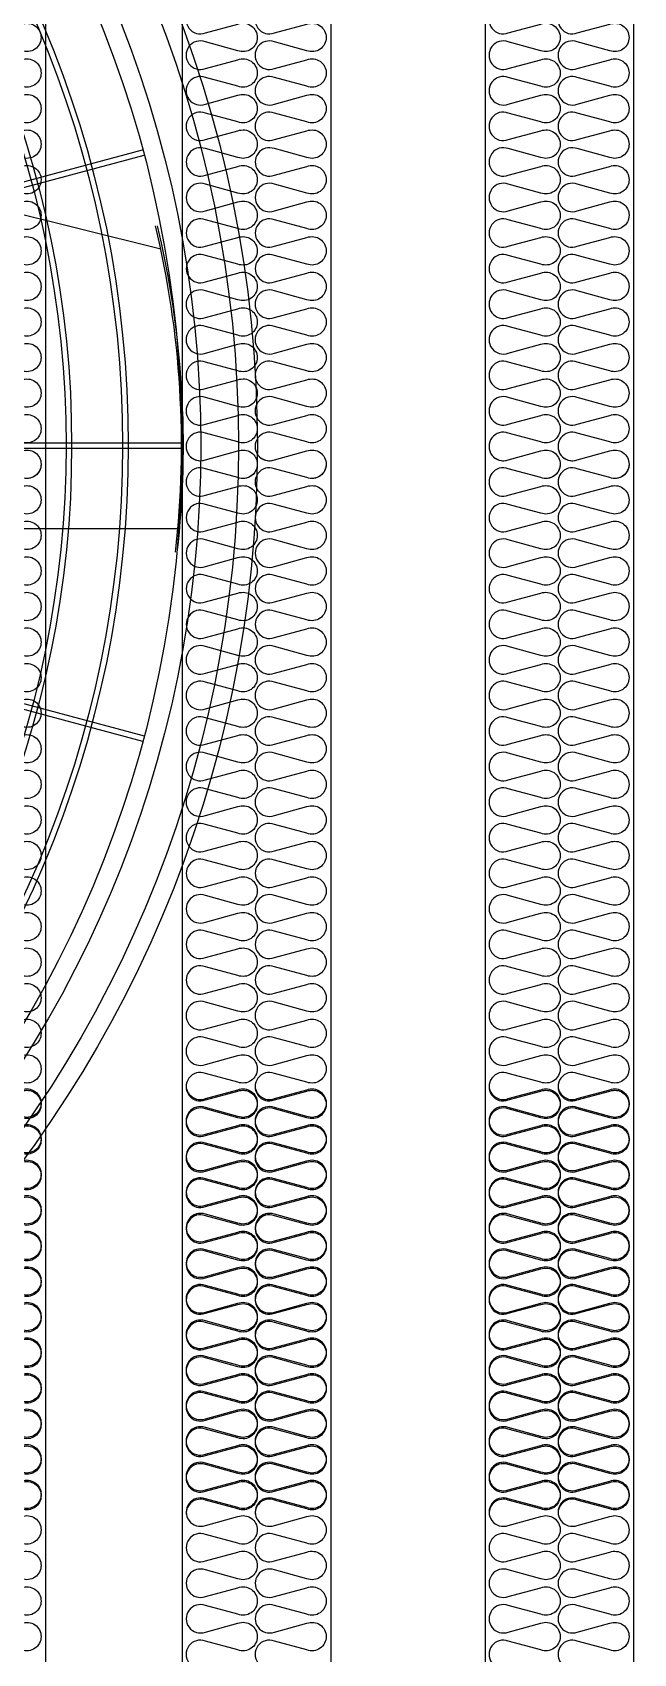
# Model space of a CAD drawing. Header units: millimetres. Extents: x 1723 to 33835, y 1764 to 24472.
# Drawn here: x 8223 to 8830, y 10073 to 11710 of the extents above; entities that cross this region are included whole.
import ezdxf

# ---------------------------------------------------------------- set-up
doc = ezdxf.new("R2010")
doc.units = ezdxf.units.MM
for name, color, linetype in [('LINE', 7, 'Continuous'), ('SMS', 220, 'Continuous'), ('냉각탑', 4, 'Continuous')]:
    doc.layers.add(name, color=color, linetype=linetype)

# ---------------------------------------------------------------- blocks, each defined once
blk = doc.blocks.new('A$C1FB73ED1')
for p, q in [((1340, 1299.2), (2438.3, 1593.5)), ((1341.6, 1293.4), (2439.9, 1587.7)), ((1342.9, 1283), (2480, 1283)), ((1342.9, 1277), (2480, 1277)), ((1340, 1260.8), (2438.3, 966.5)), ((1341.6, 1266.6), (2439.9, 972.3))]:
    blk.add_line(p, q)
for radius in [1280, 1260, 1220, 1200]:
    blk.add_circle((1280, 1280), radius)
at = {"ltscale": 5}
for radius in [1143, 1137, 1083, 1077]:
    blk.add_circle((1280, 1280), radius, dxfattribs=at)
at = {"layer": 'LINE', "color": 7}
for p, q in [((2111.5, 1574.8), (2457.5, 1488.5)), ((2475.6, 1191.8), (1567, 1191.8))]:
    blk.add_line(p, q, dxfattribs=at)
for radius, start, end in [(998, 353.4876, 13.487), (1000, 353.5007, 13.4595)]:
    blk.add_arc((1481.5, 1280), radius, start, end, dxfattribs=at)
blk = doc.blocks.new('3')
at = {"color": 7}
for p, q in [((8236.4, 13129.5), (8236.4, 9651.5)), ((8374.4, 13129.5), (8374.4, 9651.5)), ((8524.4, 13129.5), (8524.4, 9651.5)), ((8680.4, 13129.5), (8680.4, 9651.5)), ((8830.4, 13129.5), (8830.4, 9651.5))]:
    blk.add_line(p, q, dxfattribs=at)
at = {"layer": 'SMS', "color": 5, "elevation": 0}
for points in [[(8212.4, 11717.9, -0.524856), (8231.8, 11704.5, -0.524856), (8212.4, 11691.1)], [(8212.4, 11682, -0.524856), (8231.8, 11668.6, -0.524856), (8212.4, 11655.2)], [(8212.4, 11646.1, -0.524856), (8231.8, 11632.7, -0.524856), (8212.4, 11619.2)], [(8212.4, 11610.2, -0.524856), (8231.8, 11596.8, -0.524856), (8212.4, 11583.3)], [(8212.4, 11574.3, -0.524856), (8231.8, 11560.9, -0.524856), (8212.4, 11547.4)], [(8212.4, 11538.4, -0.524856), (8231.8, 11524.9, -0.524856), (8212.4, 11511.5)], [(8212.4, 11502.5, -0.524856), (8231.8, 11489, -0.524856), (8212.4, 11475.6)], [(8212.4, 11466.6, -0.524856), (8231.8, 11453.1, -0.524856), (8212.4, 11439.7)], [(8212.4, 11430.6, -0.524856), (8231.8, 11417.2, -0.524856), (8212.4, 11403.8)], [(8212.4, 11394.7, -0.524856), (8231.8, 11381.3, -0.524856), (8212.4, 11367.9)], [(8212.4, 11358.8, -0.524856), (8231.8, 11345.4, -0.524856), (8212.4, 11332)], [(8212.4, 11322.9, -0.524856), (8231.8, 11309.5, -0.524856), (8212.4, 11296.1)], [(8212.4, 11287, -0.524856), (8231.8, 11273.6, -0.417249), (8217.3, 11259.2)], [(8397.8, 11735.9, 1.449198), (8397.8, 11709), (8430.7, 11717.9, -0.524856), (8450.2, 11704.5, -0.524856), (8430.7, 11691.1), (8397.8, 11700, 1.449198), (8397.8, 11673.1), (8430.7, 11682, -0.524856), (8450.2, 11668.6, -0.524856), (8430.7, 11655.2), (8397.8, 11664.1, 1.449198), (8397.8, 11637.2), (8430.7, 11646.1, -0.524856), (8450.2, 11632.7, -0.524856), (8430.7, 11619.2), (8397.8, 11628.2, 1.449198), (8397.8, 11601.3), (8430.7, 11610.2, -0.524856), (8450.2, 11596.8, -0.524856), (8430.7, 11583.3), (8397.8, 11592.2, 1.449198), (8397.8, 11565.4), (8430.7, 11574.3, -0.524856), (8450.2, 11560.9, -0.524856), (8430.7, 11547.4), (8397.8, 11556.3, 1.449198), (8397.8, 11529.5), (8430.7, 11538.4, -0.524856), (8450.2, 11524.9, -0.524856), (8430.7, 11511.5), (8397.8, 11520.4, 1.449198), (8397.8, 11493.6), (8430.7, 11502.5, -0.524856), (8450.2, 11489, -0.524856), (8430.7, 11475.6), (8397.8, 11484.5, 1.449198), (8397.8, 11457.7), (8430.7, 11466.6, -0.524856), (8450.2, 11453.1, -0.524856), (8430.7, 11439.7), (8397.8, 11448.6, 1.449198), (8397.8, 11421.7), (8430.7, 11430.6, -0.524856), (8450.2, 11417.2, -0.524856), (8430.7, 11403.8), (8397.8, 11412.7, 1.449198), (8397.8, 11385.8), (8430.7, 11394.7, -0.524856), (8450.2, 11381.3, -0.524856), (8430.7, 11367.9), (8397.8, 11376.8, 1.449198), (8397.8, 11349.9), (8430.7, 11358.8, -0.524856), (8450.2, 11345.4, -0.524856), (8430.7, 11332), (8397.8, 11340.9, 1.449198), (8397.8, 11314), (8430.7, 11322.9, -0.524856), (8450.2, 11309.5, -0.524856), (8430.7, 11296.1), (8397.8, 11305, 1.449198), (8397.8, 11278.1), (8430.7, 11287, -0.524856), (8450.2, 11273.6, -0.417249), (8435.7, 11259.2)], [(8467.5, 11735.9, 1.449198), (8467.5, 11709), (8500.4, 11717.9, -0.524856), (8519.8, 11704.5, -0.524856), (8500.4, 11691.1), (8467.5, 11700, 1.449198), (8467.5, 11673.1), (8500.4, 11682, -0.524856), (8519.8, 11668.6, -0.524856), (8500.4, 11655.2), (8467.5, 11664.1, 1.449198), (8467.5, 11637.2), (8500.4, 11646.1, -0.524856), (8519.8, 11632.7, -0.524856), (8500.4, 11619.2), (8467.5, 11628.2, 1.449198), (8467.5, 11601.3), (8500.4, 11610.2, -0.524856), (8519.8, 11596.8, -0.524856), (8500.4, 11583.3), (8467.5, 11592.2, 1.449198), (8467.5, 11565.4), (8500.4, 11574.3, -0.524856), (8519.8, 11560.9, -0.524856), (8500.4, 11547.4), (8467.5, 11556.3, 1.449198), (8467.5, 11529.5), (8500.4, 11538.4, -0.524856), (8519.8, 11524.9, -0.524856), (8500.4, 11511.5), (8467.5, 11520.4, 1.449198), (8467.5, 11493.6), (8500.4, 11502.5, -0.524856), (8519.8, 11489, -0.524856), (8500.4, 11475.6), (8467.5, 11484.5, 1.449198), (8467.5, 11457.7), (8500.4, 11466.6, -0.524856), (8519.8, 11453.1, -0.524856), (8500.4, 11439.7), (8467.5, 11448.6, 1.449198), (8467.5, 11421.7), (8500.4, 11430.6, -0.524856), (8519.8, 11417.2, -0.524856), (8500.4, 11403.8), (8467.5, 11412.7, 1.449198), (8467.5, 11385.8), (8500.4, 11394.7, -0.524856), (8519.8, 11381.3, -0.524856), (8500.4, 11367.9), (8467.5, 11376.8, 1.449198), (8467.5, 11349.9), (8500.4, 11358.8, -0.524856), (8519.8, 11345.4, -0.524856), (8500.4, 11332), (8467.5, 11340.9, 1.449198), (8467.5, 11314), (8500.4, 11322.9, -0.524856), (8519.8, 11309.5, -0.524856), (8500.4, 11296.1), (8467.5, 11305, 1.449198), (8467.5, 11278.1), (8500.4, 11287, -0.524856), (8519.8, 11273.6, -0.417249), (8505.3, 11259.2)], [(8703.8, 11735.9, 1.449198), (8703.8, 11709), (8736.7, 11717.9, -0.524856), (8756.2, 11704.5, -0.524856), (8736.7, 11691.1), (8703.8, 11700, 1.449198), (8703.8, 11673.1), (8736.7, 11682, -0.524856), (8756.2, 11668.6, -0.524856), (8736.7, 11655.2), (8703.8, 11664.1, 1.449198), (8703.8, 11637.2), (8736.7, 11646.1, -0.524856), (8756.2, 11632.7, -0.524856), (8736.7, 11619.2), (8703.8, 11628.2, 1.449198), (8703.8, 11601.3), (8736.7, 11610.2, -0.524856), (8756.2, 11596.8, -0.524856), (8736.7, 11583.3), (8703.8, 11592.2, 1.449198), (8703.8, 11565.4), (8736.7, 11574.3, -0.524856), (8756.2, 11560.9, -0.524856), (8736.7, 11547.4), (8703.8, 11556.3, 1.449198), (8703.8, 11529.5), (8736.7, 11538.4, -0.524856), (8756.2, 11524.9, -0.524856), (8736.7, 11511.5), (8703.8, 11520.4, 1.449198), (8703.8, 11493.6), (8736.7, 11502.5, -0.524856), (8756.2, 11489, -0.524856), (8736.7, 11475.6), (8703.8, 11484.5, 1.449198), (8703.8, 11457.7), (8736.7, 11466.6, -0.524856), (8756.2, 11453.1, -0.524856), (8736.7, 11439.7), (8703.8, 11448.6, 1.449198), (8703.8, 11421.7), (8736.7, 11430.6, -0.524856), (8756.2, 11417.2, -0.524856), (8736.7, 11403.8), (8703.8, 11412.7, 1.449198), (8703.8, 11385.8), (8736.7, 11394.7, -0.524856), (8756.2, 11381.3, -0.524856), (8736.7, 11367.9), (8703.8, 11376.8, 1.449198), (8703.8, 11349.9), (8736.7, 11358.8, -0.524856), (8756.2, 11345.4, -0.524856), (8736.7, 11332), (8703.8, 11340.9, 1.449198), (8703.8, 11314), (8736.7, 11322.9, -0.524856), (8756.2, 11309.5, -0.524856), (8736.7, 11296.1), (8703.8, 11305, 1.449198), (8703.8, 11278.1), (8736.7, 11287, -0.524856), (8756.2, 11273.6, -0.417249), (8741.7, 11259.2)], [(8773.5, 11735.9, 1.449198), (8773.5, 11709), (8806.4, 11717.9, -0.524856), (8825.8, 11704.5, -0.524856), (8806.4, 11691.1), (8773.5, 11700, 1.449198), (8773.5, 11673.1), (8806.4, 11682, -0.524856), (8825.8, 11668.6, -0.524856), (8806.4, 11655.2), (8773.5, 11664.1, 1.449198), (8773.5, 11637.2), (8806.4, 11646.1, -0.524856), (8825.8, 11632.7, -0.524856), (8806.4, 11619.2), (8773.5, 11628.2, 1.449198), (8773.5, 11601.3), (8806.4, 11610.2, -0.524856), (8825.8, 11596.8, -0.524856), (8806.4, 11583.3), (8773.5, 11592.2, 1.449198), (8773.5, 11565.4), (8806.4, 11574.3, -0.524856), (8825.8, 11560.9, -0.524856), (8806.4, 11547.4), (8773.5, 11556.3, 1.449198), (8773.5, 11529.5), (8806.4, 11538.4, -0.524856), (8825.8, 11524.9, -0.524856), (8806.4, 11511.5), (8773.5, 11520.4, 1.449198), (8773.5, 11493.6), (8806.4, 11502.5, -0.524856), (8825.8, 11489, -0.524856), (8806.4, 11475.6), (8773.5, 11484.5, 1.449198), (8773.5, 11457.7), (8806.4, 11466.6, -0.524856), (8825.8, 11453.1, -0.524856), (8806.4, 11439.7), (8773.5, 11448.6, 1.449198), (8773.5, 11421.7), (8806.4, 11430.6, -0.524856), (8825.8, 11417.2, -0.524856), (8806.4, 11403.8), (8773.5, 11412.7, 1.449198), (8773.5, 11385.8), (8806.4, 11394.7, -0.524856), (8825.8, 11381.3, -0.524856), (8806.4, 11367.9), (8773.5, 11376.8, 1.449198), (8773.5, 11349.9), (8806.4, 11358.8, -0.524856), (8825.8, 11345.4, -0.524856), (8806.4, 11332), (8773.5, 11340.9, 1.449198), (8773.5, 11314), (8806.4, 11322.9, -0.524856), (8825.8, 11309.5, -0.524856), (8806.4, 11296.1), (8773.5, 11305, 1.449198), (8773.5, 11278.1), (8806.4, 11287, -0.524856), (8825.8, 11273.6, -0.417249), (8811.3, 11259.2)], [(8212.4, 11287, -0.524856), (8231.8, 11273.6, -0.524856), (8212.4, 11260.1)], [(8212.4, 11251.1, -0.524856), (8231.8, 11237.7, -0.524856), (8212.4, 11224.2)], [(8212.4, 11215.2, -0.524856), (8231.8, 11201.8, -0.524856), (8212.4, 11188.3)], [(8212.4, 11179.3, -0.524856), (8231.8, 11165.8, -0.524856), (8212.4, 11152.4)], [(8212.4, 11143.4, -0.524856), (8231.8, 11129.9, -0.524856), (8212.4, 11116.5)], [(8212.4, 11107.5, -0.524856), (8231.8, 11094, -0.524856), (8212.4, 11080.6)], [(8212.4, 11071.5, -0.524856), (8231.8, 11058.1, -0.524856), (8212.4, 11044.7)], [(8212.4, 11035.6, -0.524856), (8231.8, 11022.2, -0.524856), (8212.4, 11008.8)], [(8212.4, 10999.7, -0.524856), (8231.8, 10986.3, -0.524856), (8212.4, 10972.9)], [(8212.4, 10963.8, -0.524856), (8231.8, 10950.4, -0.524856), (8212.4, 10937)], [(8212.4, 10927.9, -0.524856), (8231.8, 10914.5, -0.524856), (8212.4, 10901)], [(8212.4, 10892, -0.524856), (8231.8, 10878.6, -0.524856), (8212.4, 10865.1)], [(8212.4, 10856.1, -0.524856), (8231.8, 10842.7, -0.524856), (8212.4, 10829.2)], [(8212.4, 10820.2, -0.524856), (8231.8, 10806.7, -0.524856), (8212.4, 10793.3)], [(8212.4, 10784.3, -0.524856), (8231.8, 10770.8, -0.524856), (8212.4, 10757.4)], [(8212.4, 10748.4, -0.524856), (8231.8, 10734.9, -0.524856), (8212.4, 10721.5)], [(8212.4, 10712.4, -0.524856), (8231.8, 10699, -0.524856), (8212.4, 10685.6)], [(8212.4, 10676.5, -0.524856), (8231.8, 10663.1, -0.524856), (8212.4, 10649.7)], [(8212.4, 10640.6, -0.524856), (8231.8, 10627.2, -0.524856), (8212.4, 10613.8)], [(8212.4, 10604.7, -0.524856), (8231.8, 10591.3, -0.524856), (8212.4, 10577.9)], [(8212.4, 10568.8, -0.524856), (8231.8, 10555.4, -0.524856), (8212.4, 10541.9)], [(8212.4, 10532.9, -0.524856), (8231.8, 10519.5, -0.524856), (8212.4, 10506)], [(8212.4, 10497, -0.524856), (8231.8, 10483.6, -0.524856), (8212.4, 10470.1)], [(8212.4, 10461.1, -0.524856), (8231.8, 10447.6, -0.524856), (8212.4, 10434.2)], [(8212.4, 10425.2, -0.524856), (8231.8, 10411.7, -0.524856), (8212.4, 10398.3)], [(8212.4, 10389.3, -0.524856), (8231.8, 10375.8, -0.524856), (8212.4, 10362.4)], [(8212.4, 10353.3, -0.524856), (8231.8, 10339.9, -0.524856), (8212.4, 10326.5)], [(8212.4, 10317.4, -0.524856), (8231.8, 10304, -0.524856), (8212.4, 10290.6)], [(8212.4, 10281.5, -0.524856), (8231.8, 10268.1, -0.524856), (8212.4, 10254.7)], [(8378.8, 11287.9, 0.446849), (8397.8, 11278.1), (8430.7, 11287, -0.524856), (8450.2, 11273.6, -0.524856), (8430.7, 11260.1), (8397.8, 11269.1, 1.449198), (8397.8, 11242.2), (8430.7, 11251.1, -0.524856), (8450.2, 11237.7, -0.524856), (8430.7, 11224.2), (8397.8, 11233.1, 1.449198), (8397.8, 11206.3), (8430.7, 11215.2, -0.524856), (8450.2, 11201.8, -0.524856), (8430.7, 11188.3), (8397.8, 11197.2, 1.449198), (8397.8, 11170.4), (8430.7, 11179.3, -0.524856), (8450.2, 11165.8, -0.524856), (8430.7, 11152.4), (8397.8, 11161.3, 1.449198), (8397.8, 11134.5), (8430.7, 11143.4, -0.524856), (8450.2, 11129.9, -0.524856), (8430.7, 11116.5), (8397.8, 11125.4, 1.449198), (8397.8, 11098.6), (8430.7, 11107.5, -0.524856), (8450.2, 11094, -0.524856), (8430.7, 11080.6), (8397.8, 11089.5, 1.449198), (8397.8, 11062.6), (8430.7, 11071.5, -0.524856), (8450.2, 11058.1, -0.524856), (8430.7, 11044.7), (8397.8, 11053.6, 1.449198), (8397.8, 11026.7), (8430.7, 11035.6, -0.524856), (8450.2, 11022.2, -0.524856), (8430.7, 11008.8), (8397.8, 11017.7, 1.449198), (8397.8, 10990.8), (8430.7, 10999.7, -0.524856), (8450.2, 10986.3, -0.524856), (8430.7, 10972.9), (8397.8, 10981.8, 1.449198), (8397.8, 10954.9), (8430.7, 10963.8, -0.524856), (8450.2, 10950.4, -0.524856), (8430.7, 10937), (8397.8, 10945.9, 1.449198), (8397.8, 10919), (8430.7, 10927.9, -0.524856), (8450.2, 10914.5, -0.524856), (8430.7, 10901), (8397.8, 10910, 1.449198), (8397.8, 10883.1), (8430.7, 10892, -0.524856), (8450.2, 10878.6, -0.524856), (8430.7, 10865.1), (8397.8, 10874, 1.449198), (8397.8, 10847.2), (8430.7, 10856.1, -0.524856), (8450.2, 10842.7, -0.524856), (8430.7, 10829.2), (8397.8, 10838.1, 1.449198), (8397.8, 10811.3), (8430.7, 10820.2, -0.524856), (8450.2, 10806.7, -0.524856), (8430.7, 10793.3), (8397.8, 10802.2, 1.449198), (8397.8, 10775.4), (8430.7, 10784.3, -0.524856), (8450.2, 10770.8, -0.524856), (8430.7, 10757.4), (8397.8, 10766.3, 1.449198), (8397.8, 10739.5), (8430.7, 10748.4, -0.524856), (8450.2, 10734.9, -0.524856), (8430.7, 10721.5), (8397.8, 10730.4, 1.449198), (8397.8, 10703.5), (8430.7, 10712.4, -0.524856), (8450.2, 10699, -0.524856), (8430.7, 10685.6), (8397.8, 10694.5, 1.449198), (8397.8, 10667.6), (8430.7, 10676.5, -0.524856), (8450.2, 10663.1, -0.524856), (8430.7, 10649.7), (8397.8, 10658.6, 1.449198), (8397.8, 10631.7), (8430.7, 10640.6, -0.524856), (8450.2, 10627.2, -0.524856), (8430.7, 10613.8), (8397.8, 10622.7, 1.449198), (8397.8, 10595.8), (8430.7, 10604.7, -0.524856), (8450.2, 10591.3, -0.524856), (8430.7, 10577.9), (8397.8, 10586.8, 1.449198), (8397.8, 10559.9), (8430.7, 10568.8, -0.524856), (8450.2, 10555.4, -0.524856), (8430.7, 10541.9), (8397.8, 10550.9, 1.449198), (8397.8, 10524), (8430.7, 10532.9, -0.524856), (8450.2, 10519.5, -0.524856), (8430.7, 10506), (8397.8, 10514.9, 1.449198), (8397.8, 10488.1), (8430.7, 10497, -0.524856), (8450.2, 10483.6, -0.524856), (8430.7, 10470.1), (8397.8, 10479, 1.449198), (8397.8, 10452.2), (8430.7, 10461.1, -0.524856), (8450.2, 10447.6, -0.524856), (8430.7, 10434.2), (8397.8, 10443.1, 1.449198), (8397.8, 10416.3), (8430.7, 10425.2, -0.524856), (8450.2, 10411.7, -0.524856), (8430.7, 10398.3), (8397.8, 10407.2, 1.449198), (8397.8, 10380.4), (8430.7, 10389.3, -0.524856), (8450.2, 10375.8, -0.524856), (8430.7, 10362.4), (8397.8, 10371.3, 1.449198), (8397.8, 10344.4), (8430.7, 10353.3, -0.524856), (8450.2, 10339.9, -0.524856), (8430.7, 10326.5), (8397.8, 10335.4, 1.449198), (8397.8, 10308.5), (8430.7, 10317.4, -0.524856), (8450.2, 10304, -0.524856), (8430.7, 10290.6), (8397.8, 10299.5, 1.449198), (8397.8, 10272.6), (8430.7, 10281.5, -0.524856), (8450.2, 10268.1, -0.524856), (8430.7, 10254.7), (8397.8, 10263.6, 0.440524), (8378.9, 10254, 0.440524)], [(8448.5, 11287.9, 0.446849), (8467.5, 11278.1), (8500.4, 11287, -0.524856), (8519.8, 11273.6, -0.524856), (8500.4, 11260.1), (8467.5, 11269.1, 1.449198), (8467.5, 11242.2), (8500.4, 11251.1, -0.524856), (8519.8, 11237.7, -0.524856), (8500.4, 11224.2), (8467.5, 11233.1, 1.449198), (8467.5, 11206.3), (8500.4, 11215.2, -0.524856), (8519.8, 11201.8, -0.524856), (8500.4, 11188.3), (8467.5, 11197.2, 1.449198), (8467.5, 11170.4), (8500.4, 11179.3, -0.524856), (8519.8, 11165.8, -0.524856), (8500.4, 11152.4), (8467.5, 11161.3, 1.449198), (8467.5, 11134.5), (8500.4, 11143.4, -0.524856), (8519.8, 11129.9, -0.524856), (8500.4, 11116.5), (8467.5, 11125.4, 1.449198), (8467.5, 11098.6), (8500.4, 11107.5, -0.524856), (8519.8, 11094, -0.524856), (8500.4, 11080.6), (8467.5, 11089.5, 1.449198), (8467.5, 11062.6), (8500.4, 11071.5, -0.524856), (8519.8, 11058.1, -0.524856), (8500.4, 11044.7), (8467.5, 11053.6, 1.449198), (8467.5, 11026.7), (8500.4, 11035.6, -0.524856), (8519.8, 11022.2, -0.524856), (8500.4, 11008.8), (8467.5, 11017.7, 1.449198), (8467.5, 10990.8), (8500.4, 10999.7, -0.524856), (8519.8, 10986.3, -0.524856), (8500.4, 10972.9), (8467.5, 10981.8, 1.449198), (8467.5, 10954.9), (8500.4, 10963.8, -0.524856), (8519.8, 10950.4, -0.524856), (8500.4, 10937), (8467.5, 10945.9, 1.449198), (8467.5, 10919), (8500.4, 10927.9, -0.524856), (8519.8, 10914.5, -0.524856), (8500.4, 10901), (8467.5, 10910, 1.449198), (8467.5, 10883.1), (8500.4, 10892, -0.524856), (8519.8, 10878.6, -0.524856), (8500.4, 10865.1), (8467.5, 10874, 1.449198), (8467.5, 10847.2), (8500.4, 10856.1, -0.524856), (8519.8, 10842.7, -0.524856), (8500.4, 10829.2), (8467.5, 10838.1, 1.449198), (8467.5, 10811.3), (8500.4, 10820.2, -0.524856), (8519.8, 10806.7, -0.524856), (8500.4, 10793.3), (8467.5, 10802.2, 1.449198), (8467.5, 10775.4), (8500.4, 10784.3, -0.524856), (8519.8, 10770.8, -0.524856), (8500.4, 10757.4), (8467.5, 10766.3, 1.449198), (8467.5, 10739.5), (8500.4, 10748.4, -0.524856), (8519.8, 10734.9, -0.524856), (8500.4, 10721.5), (8467.5, 10730.4, 1.449198), (8467.5, 10703.5), (8500.4, 10712.4, -0.524856), (8519.8, 10699, -0.524856), (8500.4, 10685.6), (8467.5, 10694.5, 1.449198), (8467.5, 10667.6), (8500.4, 10676.5, -0.524856), (8519.8, 10663.1, -0.524856), (8500.4, 10649.7), (8467.5, 10658.6, 1.449198), (8467.5, 10631.7), (8500.4, 10640.6, -0.524856), (8519.8, 10627.2, -0.524856), (8500.4, 10613.8), (8467.5, 10622.7, 1.449198), (8467.5, 10595.8), (8500.4, 10604.7, -0.524856), (8519.8, 10591.3, -0.524856), (8500.4, 10577.9), (8467.5, 10586.8, 1.449198), (8467.5, 10559.9), (8500.4, 10568.8, -0.524856), (8519.8, 10555.4, -0.524856), (8500.4, 10541.9), (8467.5, 10550.9, 1.449198), (8467.5, 10524), (8500.4, 10532.9, -0.524856), (8519.8, 10519.5, -0.524856), (8500.4, 10506), (8467.5, 10514.9, 1.449198), (8467.5, 10488.1), (8500.4, 10497, -0.524856), (8519.8, 10483.6, -0.524856), (8500.4, 10470.1), (8467.5, 10479, 1.449198), (8467.5, 10452.2), (8500.4, 10461.1, -0.524856), (8519.8, 10447.6, -0.524856), (8500.4, 10434.2), (8467.5, 10443.1, 1.449198), (8467.5, 10416.3), (8500.4, 10425.2, -0.524856), (8519.8, 10411.7, -0.524856), (8500.4, 10398.3), (8467.5, 10407.2, 1.449198), (8467.5, 10380.4), (8500.4, 10389.3, -0.524856), (8519.8, 10375.8, -0.524856), (8500.4, 10362.4), (8467.5, 10371.3, 1.449198), (8467.5, 10344.4), (8500.4, 10353.3, -0.524856), (8519.8, 10339.9, -0.524856), (8500.4, 10326.5), (8467.5, 10335.4, 1.449198), (8467.5, 10308.5), (8500.4, 10317.4, -0.524856), (8519.8, 10304, -0.524856), (8500.4, 10290.6), (8467.5, 10299.5, 1.449198), (8467.5, 10272.6), (8500.4, 10281.5, -0.524856), (8519.8, 10268.1, -0.524856), (8500.4, 10254.7), (8467.5, 10263.6, 0.440524), (8448.5, 10254, 0.440524)], [(8684.8, 11287.9, 0.446849), (8703.8, 11278.1), (8736.7, 11287, -0.524856), (8756.2, 11273.6, -0.524856), (8736.7, 11260.1), (8703.8, 11269.1, 1.449198), (8703.8, 11242.2), (8736.7, 11251.1, -0.524856), (8756.2, 11237.7, -0.524856), (8736.7, 11224.2), (8703.8, 11233.1, 1.449198), (8703.8, 11206.3), (8736.7, 11215.2, -0.524856), (8756.2, 11201.8, -0.524856), (8736.7, 11188.3), (8703.8, 11197.2, 1.449198), (8703.8, 11170.4), (8736.7, 11179.3, -0.524856), (8756.2, 11165.8, -0.524856), (8736.7, 11152.4), (8703.8, 11161.3, 1.449198), (8703.8, 11134.5), (8736.7, 11143.4, -0.524856), (8756.2, 11129.9, -0.524856), (8736.7, 11116.5), (8703.8, 11125.4, 1.449198), (8703.8, 11098.6), (8736.7, 11107.5, -0.524856), (8756.2, 11094, -0.524856), (8736.7, 11080.6), (8703.8, 11089.5, 1.449198), (8703.8, 11062.6), (8736.7, 11071.5, -0.524856), (8756.2, 11058.1, -0.524856), (8736.7, 11044.7), (8703.8, 11053.6, 1.449198), (8703.8, 11026.7), (8736.7, 11035.6, -0.524856), (8756.2, 11022.2, -0.524856), (8736.7, 11008.8), (8703.8, 11017.7, 1.449198), (8703.8, 10990.8), (8736.7, 10999.7, -0.524856), (8756.2, 10986.3, -0.524856), (8736.7, 10972.9), (8703.8, 10981.8, 1.449198), (8703.8, 10954.9), (8736.7, 10963.8, -0.524856), (8756.2, 10950.4, -0.524856), (8736.7, 10937), (8703.8, 10945.9, 1.449198), (8703.8, 10919), (8736.7, 10927.9, -0.524856), (8756.2, 10914.5, -0.524856), (8736.7, 10901), (8703.8, 10910, 1.449198), (8703.8, 10883.1), (8736.7, 10892, -0.524856), (8756.2, 10878.6, -0.524856), (8736.7, 10865.1), (8703.8, 10874, 1.449198), (8703.8, 10847.2), (8736.7, 10856.1, -0.524856), (8756.2, 10842.7, -0.524856), (8736.7, 10829.2), (8703.8, 10838.1, 1.449198), (8703.8, 10811.3), (8736.7, 10820.2, -0.524856), (8756.2, 10806.7, -0.524856), (8736.7, 10793.3), (8703.8, 10802.2, 1.449198), (8703.8, 10775.4), (8736.7, 10784.3, -0.524856), (8756.2, 10770.8, -0.524856), (8736.7, 10757.4), (8703.8, 10766.3, 1.449198), (8703.8, 10739.5), (8736.7, 10748.4, -0.524856), (8756.2, 10734.9, -0.524856), (8736.7, 10721.5), (8703.8, 10730.4, 1.449198), (8703.8, 10703.5), (8736.7, 10712.4, -0.524856), (8756.2, 10699, -0.524856), (8736.7, 10685.6), (8703.8, 10694.5, 1.449198), (8703.8, 10667.6), (8736.7, 10676.5, -0.524856), (8756.2, 10663.1, -0.524856), (8736.7, 10649.7), (8703.8, 10658.6, 1.449198), (8703.8, 10631.7), (8736.7, 10640.6, -0.524856), (8756.2, 10627.2, -0.524856), (8736.7, 10613.8), (8703.8, 10622.7, 1.449198), (8703.8, 10595.8), (8736.7, 10604.7, -0.524856), (8756.2, 10591.3, -0.524856), (8736.7, 10577.9), (8703.8, 10586.8, 1.449198), (8703.8, 10559.9), (8736.7, 10568.8, -0.524856), (8756.2, 10555.4, -0.524856), (8736.7, 10541.9), (8703.8, 10550.9, 1.449198), (8703.8, 10524), (8736.7, 10532.9, -0.524856), (8756.2, 10519.5, -0.524856), (8736.7, 10506), (8703.8, 10514.9, 1.449198), (8703.8, 10488.1), (8736.7, 10497, -0.524856), (8756.2, 10483.6, -0.524856), (8736.7, 10470.1), (8703.8, 10479, 1.449198), (8703.8, 10452.2), (8736.7, 10461.1, -0.524856), (8756.2, 10447.6, -0.524856), (8736.7, 10434.2), (8703.8, 10443.1, 1.449198), (8703.8, 10416.3), (8736.7, 10425.2, -0.524856), (8756.2, 10411.7, -0.524856), (8736.7, 10398.3), (8703.8, 10407.2, 1.449198), (8703.8, 10380.4), (8736.7, 10389.3, -0.524856), (8756.2, 10375.8, -0.524856), (8736.7, 10362.4), (8703.8, 10371.3, 1.449198), (8703.8, 10344.4), (8736.7, 10353.3, -0.524856), (8756.2, 10339.9, -0.524856), (8736.7, 10326.5), (8703.8, 10335.4, 1.449198), (8703.8, 10308.5), (8736.7, 10317.4, -0.524856), (8756.2, 10304, -0.524856), (8736.7, 10290.6), (8703.8, 10299.5, 1.449198), (8703.8, 10272.6), (8736.7, 10281.5, -0.524856), (8756.2, 10268.1, -0.524856), (8736.7, 10254.7), (8703.8, 10263.6, 0.440524), (8684.9, 10254, 0.440524)], [(8754.5, 11287.9, 0.446849), (8773.5, 11278.1), (8806.4, 11287, -0.524856), (8825.8, 11273.6, -0.524856), (8806.4, 11260.1), (8773.5, 11269.1, 1.449198), (8773.5, 11242.2), (8806.4, 11251.1, -0.524856), (8825.8, 11237.7, -0.524856), (8806.4, 11224.2), (8773.5, 11233.1, 1.449198), (8773.5, 11206.3), (8806.4, 11215.2, -0.524856), (8825.8, 11201.8, -0.524856), (8806.4, 11188.3), (8773.5, 11197.2, 1.449198), (8773.5, 11170.4), (8806.4, 11179.3, -0.524856), (8825.8, 11165.8, -0.524856), (8806.4, 11152.4), (8773.5, 11161.3, 1.449198), (8773.5, 11134.5), (8806.4, 11143.4, -0.524856), (8825.8, 11129.9, -0.524856), (8806.4, 11116.5), (8773.5, 11125.4, 1.449198), (8773.5, 11098.6), (8806.4, 11107.5, -0.524856), (8825.8, 11094, -0.524856), (8806.4, 11080.6), (8773.5, 11089.5, 1.449198), (8773.5, 11062.6), (8806.4, 11071.5, -0.524856), (8825.8, 11058.1, -0.524856), (8806.4, 11044.7), (8773.5, 11053.6, 1.449198), (8773.5, 11026.7), (8806.4, 11035.6, -0.524856), (8825.8, 11022.2, -0.524856), (8806.4, 11008.8), (8773.5, 11017.7, 1.449198), (8773.5, 10990.8), (8806.4, 10999.7, -0.524856), (8825.8, 10986.3, -0.524856), (8806.4, 10972.9), (8773.5, 10981.8, 1.449198), (8773.5, 10954.9), (8806.4, 10963.8, -0.524856), (8825.8, 10950.4, -0.524856), (8806.4, 10937), (8773.5, 10945.9, 1.449198), (8773.5, 10919), (8806.4, 10927.9, -0.524856), (8825.8, 10914.5, -0.524856), (8806.4, 10901), (8773.5, 10910, 1.449198), (8773.5, 10883.1), (8806.4, 10892, -0.524856), (8825.8, 10878.6, -0.524856), (8806.4, 10865.1), (8773.5, 10874, 1.449198), (8773.5, 10847.2), (8806.4, 10856.1, -0.524856), (8825.8, 10842.7, -0.524856), (8806.4, 10829.2), (8773.5, 10838.1, 1.449198), (8773.5, 10811.3), (8806.4, 10820.2, -0.524856), (8825.8, 10806.7, -0.524856), (8806.4, 10793.3), (8773.5, 10802.2, 1.449198), (8773.5, 10775.4), (8806.4, 10784.3, -0.524856), (8825.8, 10770.8, -0.524856), (8806.4, 10757.4), (8773.5, 10766.3, 1.449198), (8773.5, 10739.5), (8806.4, 10748.4, -0.524856), (8825.8, 10734.9, -0.524856), (8806.4, 10721.5), (8773.5, 10730.4, 1.449198), (8773.5, 10703.5), (8806.4, 10712.4, -0.524856), (8825.8, 10699, -0.524856), (8806.4, 10685.6), (8773.5, 10694.5, 1.449198), (8773.5, 10667.6), (8806.4, 10676.5, -0.524856), (8825.8, 10663.1, -0.524856), (8806.4, 10649.7), (8773.5, 10658.6, 1.449198), (8773.5, 10631.7), (8806.4, 10640.6, -0.524856), (8825.8, 10627.2, -0.524856), (8806.4, 10613.8), (8773.5, 10622.7, 1.449198), (8773.5, 10595.8), (8806.4, 10604.7, -0.524856), (8825.8, 10591.3, -0.524856), (8806.4, 10577.9), (8773.5, 10586.8, 1.449198), (8773.5, 10559.9), (8806.4, 10568.8, -0.524856), (8825.8, 10555.4, -0.524856), (8806.4, 10541.9), (8773.5, 10550.9, 1.449198), (8773.5, 10524), (8806.4, 10532.9, -0.524856), (8825.8, 10519.5, -0.524856), (8806.4, 10506), (8773.5, 10514.9, 1.449198), (8773.5, 10488.1), (8806.4, 10497, -0.524856), (8825.8, 10483.6, -0.524856), (8806.4, 10470.1), (8773.5, 10479, 1.449198), (8773.5, 10452.2), (8806.4, 10461.1, -0.524856), (8825.8, 10447.6, -0.524856), (8806.4, 10434.2), (8773.5, 10443.1, 1.449198), (8773.5, 10416.3), (8806.4, 10425.2, -0.524856), (8825.8, 10411.7, -0.524856), (8806.4, 10398.3), (8773.5, 10407.2, 1.449198), (8773.5, 10380.4), (8806.4, 10389.3, -0.524856), (8825.8, 10375.8, -0.524856), (8806.4, 10362.4), (8773.5, 10371.3, 1.449198), (8773.5, 10344.4), (8806.4, 10353.3, -0.524856), (8825.8, 10339.9, -0.524856), (8806.4, 10326.5), (8773.5, 10335.4, 1.449198), (8773.5, 10308.5), (8806.4, 10317.4, -0.524856), (8825.8, 10304, -0.524856), (8806.4, 10290.6), (8773.5, 10299.5, 1.449198), (8773.5, 10272.6), (8806.4, 10281.5, -0.524856), (8825.8, 10268.1, -0.524856), (8806.4, 10254.7), (8773.5, 10263.6, 0.440524), (8754.5, 10254, 0.440524)], [(8212.4, 10642, -0.524856), (8231.8, 10628.6, -0.524856), (8212.4, 10615.1)], [(8212.4, 10606.1, -0.524856), (8231.8, 10592.7, -0.524856), (8212.4, 10579.2)], [(8212.4, 10570.2, -0.524856), (8231.8, 10556.8, -0.524856), (8212.4, 10543.3)], [(8212.4, 10534.3, -0.524856), (8231.8, 10520.8, -0.524856), (8212.4, 10507.4)], [(8212.4, 10498.4, -0.524856), (8231.8, 10484.9, -0.524856), (8212.4, 10471.5)], [(8212.4, 10462.5, -0.524856), (8231.8, 10449, -0.524856), (8212.4, 10435.6)], [(8212.4, 10426.5, -0.524856), (8231.8, 10413.1, -0.524856), (8212.4, 10399.7)], [(8212.4, 10390.6, -0.524856), (8231.8, 10377.2, -0.524856), (8212.4, 10363.8)], [(8212.4, 10354.7, -0.524856), (8231.8, 10341.3, -0.524856), (8212.4, 10327.9)], [(8212.4, 10318.8, -0.524856), (8231.8, 10305.4, -0.524856), (8212.4, 10292)], [(8212.4, 10282.9, -0.524856), (8231.8, 10269.5, -0.524856), (8212.4, 10256)], [(8212.4, 10247, -0.524856), (8231.8, 10233.6, -0.524856), (8212.4, 10220.1)], [(8212.4, 10211.1, -0.524856), (8231.8, 10197.7, -0.524856), (8212.4, 10184.2)], [(8212.4, 10175.2, -0.524856), (8231.8, 10161.7, -0.524856), (8212.4, 10148.3)], [(8212.4, 10139.3, -0.524856), (8231.8, 10125.8, -0.524856), (8212.4, 10112.4)], [(8212.4, 10103.4, -0.524856), (8231.8, 10089.9, -0.524856), (8212.4, 10076.5)], [(8378.8, 10642.9, 0.446849), (8397.8, 10633.1), (8430.7, 10642, -0.524856), (8450.2, 10628.6, -0.524856), (8430.7, 10615.1), (8397.8, 10624.1, 1.449198), (8397.8, 10597.2), (8430.7, 10606.1, -0.524856), (8450.2, 10592.7, -0.524856), (8430.7, 10579.2), (8397.8, 10588.1, 1.449198), (8397.8, 10561.3), (8430.7, 10570.2, -0.524856), (8450.2, 10556.8, -0.524856), (8430.7, 10543.3), (8397.8, 10552.2, 1.449198), (8397.8, 10525.4), (8430.7, 10534.3, -0.524856), (8450.2, 10520.8, -0.524856), (8430.7, 10507.4), (8397.8, 10516.3, 1.449198), (8397.8, 10489.5), (8430.7, 10498.4, -0.524856), (8450.2, 10484.9, -0.524856), (8430.7, 10471.5), (8397.8, 10480.4, 1.449198), (8397.8, 10453.6), (8430.7, 10462.5, -0.524856), (8450.2, 10449, -0.524856), (8430.7, 10435.6), (8397.8, 10444.5, 1.449198), (8397.8, 10417.6), (8430.7, 10426.5, -0.524856), (8450.2, 10413.1, -0.524856), (8430.7, 10399.7), (8397.8, 10408.6, 1.449198), (8397.8, 10381.7), (8430.7, 10390.6, -0.524856), (8450.2, 10377.2, -0.524856), (8430.7, 10363.8), (8397.8, 10372.7, 1.449198), (8397.8, 10345.8), (8430.7, 10354.7, -0.524856), (8450.2, 10341.3, -0.524856), (8430.7, 10327.9), (8397.8, 10336.8, 1.449198), (8397.8, 10309.9), (8430.7, 10318.8, -0.524856), (8450.2, 10305.4, -0.524856), (8430.7, 10292), (8397.8, 10300.9, 1.449198), (8397.8, 10274), (8430.7, 10282.9, -0.524856), (8450.2, 10269.5, -0.524856), (8430.7, 10256), (8397.8, 10265, 1.449198), (8397.8, 10238.1), (8430.7, 10247, -0.524856), (8450.2, 10233.6, -0.524856), (8430.7, 10220.1), (8397.8, 10229, 1.449198), (8397.8, 10202.2), (8430.7, 10211.1, -0.524856), (8450.2, 10197.7, -0.524856), (8430.7, 10184.2), (8397.8, 10193.1, 1.449198), (8397.8, 10166.3), (8430.7, 10175.2, -0.524856), (8450.2, 10161.7, -0.524856), (8430.7, 10148.3), (8397.8, 10157.2, 1.449198), (8397.8, 10130.4), (8430.7, 10139.3, -0.524856), (8450.2, 10125.8, -0.524856), (8430.7, 10112.4), (8397.8, 10121.3, 1.449198), (8397.8, 10094.5), (8430.7, 10103.4, -0.524856), (8450.2, 10089.9, -0.524856), (8430.7, 10076.5), (8397.8, 10085.4, 1.449198), (8397.8, 10058.5)], [(8448.5, 10642.9, 0.446849), (8467.5, 10633.1), (8500.4, 10642, -0.524856), (8519.8, 10628.6, -0.524856), (8500.4, 10615.1), (8467.5, 10624.1, 1.449198), (8467.5, 10597.2), (8500.4, 10606.1, -0.524856), (8519.8, 10592.7, -0.524856), (8500.4, 10579.2), (8467.5, 10588.1, 1.449198), (8467.5, 10561.3), (8500.4, 10570.2, -0.524856), (8519.8, 10556.8, -0.524856), (8500.4, 10543.3), (8467.5, 10552.2, 1.449198), (8467.5, 10525.4), (8500.4, 10534.3, -0.524856), (8519.8, 10520.8, -0.524856), (8500.4, 10507.4), (8467.5, 10516.3, 1.449198), (8467.5, 10489.5), (8500.4, 10498.4, -0.524856), (8519.8, 10484.9, -0.524856), (8500.4, 10471.5), (8467.5, 10480.4, 1.449198), (8467.5, 10453.6), (8500.4, 10462.5, -0.524856), (8519.8, 10449, -0.524856), (8500.4, 10435.6), (8467.5, 10444.5, 1.449198), (8467.5, 10417.6), (8500.4, 10426.5, -0.524856), (8519.8, 10413.1, -0.524856), (8500.4, 10399.7), (8467.5, 10408.6, 1.449198), (8467.5, 10381.7), (8500.4, 10390.6, -0.524856), (8519.8, 10377.2, -0.524856), (8500.4, 10363.8), (8467.5, 10372.7, 1.449198), (8467.5, 10345.8), (8500.4, 10354.7, -0.524856), (8519.8, 10341.3, -0.524856), (8500.4, 10327.9), (8467.5, 10336.8, 1.449198), (8467.5, 10309.9), (8500.4, 10318.8, -0.524856), (8519.8, 10305.4, -0.524856), (8500.4, 10292), (8467.5, 10300.9, 1.449198), (8467.5, 10274), (8500.4, 10282.9, -0.524856), (8519.8, 10269.5, -0.524856), (8500.4, 10256), (8467.5, 10265, 1.449198), (8467.5, 10238.1), (8500.4, 10247, -0.524856), (8519.8, 10233.6, -0.524856), (8500.4, 10220.1), (8467.5, 10229, 1.449198), (8467.5, 10202.2), (8500.4, 10211.1, -0.524856), (8519.8, 10197.7, -0.524856), (8500.4, 10184.2), (8467.5, 10193.1, 1.449198), (8467.5, 10166.3), (8500.4, 10175.2, -0.524856), (8519.8, 10161.7, -0.524856), (8500.4, 10148.3), (8467.5, 10157.2, 1.449198), (8467.5, 10130.4), (8500.4, 10139.3, -0.524856), (8519.8, 10125.8, -0.524856), (8500.4, 10112.4), (8467.5, 10121.3, 1.449198), (8467.5, 10094.5), (8500.4, 10103.4, -0.524856), (8519.8, 10089.9, -0.524856), (8500.4, 10076.5), (8467.5, 10085.4, 1.449198), (8467.5, 10058.5)], [(8684.8, 10642.9, 0.446849), (8703.8, 10633.1), (8736.7, 10642, -0.524856), (8756.2, 10628.6, -0.524856), (8736.7, 10615.1), (8703.8, 10624.1, 1.449198), (8703.8, 10597.2), (8736.7, 10606.1, -0.524856), (8756.2, 10592.7, -0.524856), (8736.7, 10579.2), (8703.8, 10588.1, 1.449198), (8703.8, 10561.3), (8736.7, 10570.2, -0.524856), (8756.2, 10556.8, -0.524856), (8736.7, 10543.3), (8703.8, 10552.2, 1.449198), (8703.8, 10525.4), (8736.7, 10534.3, -0.524856), (8756.2, 10520.8, -0.524856), (8736.7, 10507.4), (8703.8, 10516.3, 1.449198), (8703.8, 10489.5), (8736.7, 10498.4, -0.524856), (8756.2, 10484.9, -0.524856), (8736.7, 10471.5), (8703.8, 10480.4, 1.449198), (8703.8, 10453.6), (8736.7, 10462.5, -0.524856), (8756.2, 10449, -0.524856), (8736.7, 10435.6), (8703.8, 10444.5, 1.449198), (8703.8, 10417.6), (8736.7, 10426.5, -0.524856), (8756.2, 10413.1, -0.524856), (8736.7, 10399.7), (8703.8, 10408.6, 1.449198), (8703.8, 10381.7), (8736.7, 10390.6, -0.524856), (8756.2, 10377.2, -0.524856), (8736.7, 10363.8), (8703.8, 10372.7, 1.449198), (8703.8, 10345.8), (8736.7, 10354.7, -0.524856), (8756.2, 10341.3, -0.524856), (8736.7, 10327.9), (8703.8, 10336.8, 1.449198), (8703.8, 10309.9), (8736.7, 10318.8, -0.524856), (8756.2, 10305.4, -0.524856), (8736.7, 10292), (8703.8, 10300.9, 1.449198), (8703.8, 10274), (8736.7, 10282.9, -0.524856), (8756.2, 10269.5, -0.524856), (8736.7, 10256), (8703.8, 10265, 1.449198), (8703.8, 10238.1), (8736.7, 10247, -0.524856), (8756.2, 10233.6, -0.524856), (8736.7, 10220.1), (8703.8, 10229, 1.449198), (8703.8, 10202.2), (8736.7, 10211.1, -0.524856), (8756.2, 10197.7, -0.524856), (8736.7, 10184.2), (8703.8, 10193.1, 1.449198), (8703.8, 10166.3), (8736.7, 10175.2, -0.524856), (8756.2, 10161.7, -0.524856), (8736.7, 10148.3), (8703.8, 10157.2, 1.449198), (8703.8, 10130.4), (8736.7, 10139.3, -0.524856), (8756.2, 10125.8, -0.524856), (8736.7, 10112.4), (8703.8, 10121.3, 1.449198), (8703.8, 10094.5), (8736.7, 10103.4, -0.524856), (8756.2, 10089.9, -0.524856), (8736.7, 10076.5), (8703.8, 10085.4, 1.449198), (8703.8, 10058.5)], [(8754.5, 10642.9, 0.446849), (8773.5, 10633.1), (8806.4, 10642, -0.524856), (8825.8, 10628.6, -0.524856), (8806.4, 10615.1), (8773.5, 10624.1, 1.449198), (8773.5, 10597.2), (8806.4, 10606.1, -0.524856), (8825.8, 10592.7, -0.524856), (8806.4, 10579.2), (8773.5, 10588.1, 1.449198), (8773.5, 10561.3), (8806.4, 10570.2, -0.524856), (8825.8, 10556.8, -0.524856), (8806.4, 10543.3), (8773.5, 10552.2, 1.449198), (8773.5, 10525.4), (8806.4, 10534.3, -0.524856), (8825.8, 10520.8, -0.524856), (8806.4, 10507.4), (8773.5, 10516.3, 1.449198), (8773.5, 10489.5), (8806.4, 10498.4, -0.524856), (8825.8, 10484.9, -0.524856), (8806.4, 10471.5), (8773.5, 10480.4, 1.449198), (8773.5, 10453.6), (8806.4, 10462.5, -0.524856), (8825.8, 10449, -0.524856), (8806.4, 10435.6), (8773.5, 10444.5, 1.449198), (8773.5, 10417.6), (8806.4, 10426.5, -0.524856), (8825.8, 10413.1, -0.524856), (8806.4, 10399.7), (8773.5, 10408.6, 1.449198), (8773.5, 10381.7), (8806.4, 10390.6, -0.524856), (8825.8, 10377.2, -0.524856), (8806.4, 10363.8), (8773.5, 10372.7, 1.449198), (8773.5, 10345.8), (8806.4, 10354.7, -0.524856), (8825.8, 10341.3, -0.524856), (8806.4, 10327.9), (8773.5, 10336.8, 1.449198), (8773.5, 10309.9), (8806.4, 10318.8, -0.524856), (8825.8, 10305.4, -0.524856), (8806.4, 10292), (8773.5, 10300.9, 1.449198), (8773.5, 10274), (8806.4, 10282.9, -0.524856), (8825.8, 10269.5, -0.524856), (8806.4, 10256), (8773.5, 10265, 1.449198), (8773.5, 10238.1), (8806.4, 10247, -0.524856), (8825.8, 10233.6, -0.524856), (8806.4, 10220.1), (8773.5, 10229, 1.449198), (8773.5, 10202.2), (8806.4, 10211.1, -0.524856), (8825.8, 10197.7, -0.524856), (8806.4, 10184.2), (8773.5, 10193.1, 1.449198), (8773.5, 10166.3), (8806.4, 10175.2, -0.524856), (8825.8, 10161.7, -0.524856), (8806.4, 10148.3), (8773.5, 10157.2, 1.449198), (8773.5, 10130.4), (8806.4, 10139.3, -0.524856), (8825.8, 10125.8, -0.524856), (8806.4, 10112.4), (8773.5, 10121.3, 1.449198), (8773.5, 10094.5), (8806.4, 10103.4, -0.524856), (8825.8, 10089.9, -0.524856), (8806.4, 10076.5), (8773.5, 10085.4, 1.449198), (8773.5, 10058.5)], [(8179.5, 10263.6, 1.449198), (8179.5, 10236.7), (8212.4, 10245.6, -0.524856), (8231.8, 10232.2, -0.524856), (8212.4, 10218.8), (8179.5, 10227.7, 0.54148), (8160, 10213.5, 0.54148)], [(8397.8, 10263.6, 1.449198), (8397.8, 10236.7), (8430.7, 10245.6, -0.524856), (8450.2, 10232.2, -0.524856), (8430.7, 10218.8), (8397.8, 10227.7, 0.54148), (8378.4, 10213.5, 0.54148)], [(8467.5, 10263.6, 1.449198), (8467.5, 10236.7), (8500.4, 10245.6, -0.524856), (8519.8, 10232.2, -0.524856), (8500.4, 10218.8), (8467.5, 10227.7, 0.54148), (8448, 10213.5, 0.54148)], [(8703.8, 10263.6, 1.449198), (8703.8, 10236.7), (8736.7, 10245.6, -0.524856), (8756.2, 10232.2, -0.524856), (8736.7, 10218.8), (8703.8, 10227.7, 0.54148), (8684.4, 10213.5, 0.54148)], [(8773.5, 10263.6, 1.449198), (8773.5, 10236.7), (8806.4, 10245.6, -0.524856), (8825.8, 10232.2, -0.524856), (8806.4, 10218.8), (8773.5, 10227.7, 0.54148), (8754, 10213.5, 0.54148)]]:
    blk.add_lwpolyline(points, format="xyb", dxfattribs=at)
at = {"layer": '냉각탑', "xscale": 0.9523437499999998, "yscale": 0.9523437499999998, "zscale": 0.9523437499999998}
blk.add_blockref('A$C1FB73ED1', (6012.3, 10073.5), dxfattribs=at)

msp = doc.modelspace()

# ---------------------------------------------------------------- block references
msp.add_blockref('3', (0, 0))

doc.saveas('drawing.dxf')
